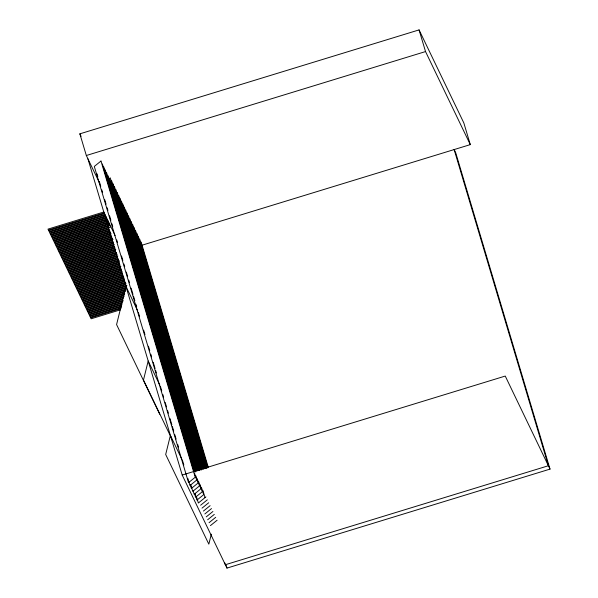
<?xml version="1.0" encoding="UTF-8"?>
<svg xmlns="http://www.w3.org/2000/svg" width="598" height="598" viewBox="0 0 598 598"><rect width="100%" height="100%" fill="white"/><g stroke="black" fill="none" stroke-linecap="round" stroke-linejoin="round"><path stroke-width="0.9" d="M211.303 534.186L208.837 544.158L165.683 454.473L170.393 435.434L182.084 459.742M108.911 178.914L110.241 177.838L197.579 470.79M205.899 496.931L198.364 503.008L196.772 497.648M200.629 505.228L207.304 499.838M202.027 508.143L208.702 502.754M203.432 511.051L210.107 505.669M204.83 513.966L211.505 508.577M206.235 516.874L212.91 511.492M207.633 519.789L214.308 514.4M209.038 522.704L215.714 517.315M210.436 525.612L217.111 520.23M99.642 183.182L86.329 155.51L79.863 133.84L419.071 29.9L463.839 122.941L470.297 144.619L141.808 245.277M86.329 155.51L425.529 51.57L470.297 144.619M108.111 227.352L54.964 243.633L54.493 242.653L110.301 225.551L110.772 226.537M108.836 228.855L55.689 245.143L55.21 244.156L111.019 227.053L111.497 228.04M109.09 229.37L55.935 245.658L56.406 246.645L109.561 230.357M109.808 230.873L56.66 247.161L57.131 248.148L110.286 231.86M110.533 232.383L57.386 248.663L57.857 249.65L110.122 233.631M111.258 233.885L58.103 250.173L58.582 251.153L110.847 235.141M111.093 235.657L58.828 251.676L59.299 252.655L111.572 236.644M111.819 237.159L59.553 253.178L60.024 254.157L112.289 238.146M112.544 238.662L60.278 254.681L60.749 255.66L113.015 239.649M112.379 240.441L61.003 256.183L61.474 257.17L112.85 241.42M113.104 241.943L61.721 257.686L62.199 258.672L113.575 242.923M112.94 243.715L62.446 259.188L62.917 260.175L114.3 244.433M113.665 245.217L63.171 260.691L63.642 261.677L114.136 246.204M114.39 246.727L63.896 262.193L64.367 263.18L114.861 247.707M115.108 248.23L64.614 263.703L65.092 264.682L114.696 249.486M115.833 249.732L65.339 265.206L65.81 266.185L115.421 250.988M115.668 251.504L66.064 266.708L66.535 267.687L116.147 252.491M116.393 253.006L66.789 268.21L67.26 269.19L116.864 253.993M117.118 254.509L67.507 269.713L67.985 270.7L116.707 255.765M117.843 256.019L68.232 271.215L68.703 272.202L117.425 257.267M117.679 257.79L68.957 272.718L69.428 273.705L118.15 258.777M118.404 259.293L69.682 274.22L70.153 275.207L118.875 260.279M119.122 260.795L70.407 275.723L70.878 276.71L119.6 261.782M118.965 262.574L71.125 277.233L71.603 278.212L119.436 263.554M119.69 264.077L71.85 278.735L72.321 279.714L120.161 265.056M119.525 265.848L72.575 280.238L73.046 281.217L120.886 266.559M120.25 267.351L73.3 281.74L73.771 282.727L120.721 268.338M120.968 268.853L74.017 283.243L74.496 284.229L121.446 269.84M121.693 270.363L74.743 284.745L75.213 285.732L121.282 271.612M122.418 271.866L75.468 286.248L75.939 287.234L122.007 273.122M122.254 273.637L76.193 287.75L76.664 288.737L122.725 274.624M122.979 275.14L76.91 289.26L77.389 290.239L123.45 276.127M123.704 276.642L77.635 290.763L78.106 291.742L123.285 277.898M124.421 278.145L78.36 292.265L78.831 293.244L124.01 279.401M124.264 279.924L79.086 293.768L79.556 294.747L124.735 280.903M124.982 281.426L79.811 295.27L80.282 296.257L125.46 282.413M125.707 282.929L80.528 296.772L81.007 297.759L126.185 283.915M125.543 284.708L81.253 298.275L81.724 299.262L126.903 285.418M126.268 286.21L81.978 299.777L82.449 300.764L126.746 287.19M126.111 287.982L82.703 301.28L83.174 302.267L125.692 289.238M125.057 290.03L83.421 302.79L83.899 303.769L125.535 291.009M124.9 291.802L84.146 304.292L84.617 305.272L124.481 293.057M124.735 293.581L84.871 305.795L85.342 306.774L124.324 294.836M123.689 295.621L85.596 307.297L86.067 308.284L124.16 296.608M123.524 297.4L86.314 308.8L86.792 309.786L123.113 298.656M122.478 299.449L87.039 310.302L87.51 311.289L122.949 300.428M123.195 300.951L87.764 311.805L88.235 312.791L121.902 302.476M122.149 302.992L88.489 313.307L88.96 314.294L121.738 304.247M121.985 304.771L89.207 314.817L89.685 315.796L121.573 306.026M120.938 306.819L89.932 316.32L90.41 317.299L121.409 307.798M120.774 308.59L90.657 317.822L91.128 318.801L120.362 309.846M182.203 475.059L505.25 376.067L550.018 469.109L226.971 568.1L182.203 475.059L87.943 158.874M79.863 133.84L81.074 136.351M111.744 228.556L112.215 229.542M112.469 230.058L112.94 231.045M113.194 231.568L113.665 232.547M113.912 233.071L114.39 234.05M114.637 234.573L115.115 235.552M137.682 310.796L125.991 286.494L116.58 324.572L159.733 414.25M159.883 385.269L148.192 360.968L143.483 380.007L170.908 436.996M419.071 29.9L425.529 51.57M550.018 469.109L455.766 152.931L454.144 149.567L548.403 465.745L225.356 564.736L224.818 562.95M141.106 242.011L208.201 467.083M139.7 239.095L207.865 467.748M138.302 236.188L207.259 467.516M136.897 233.272L206.923 468.174M135.499 230.357L206.325 467.942M134.094 227.449L205.989 468.6M132.696 224.534L205.383 468.369M131.291 221.619L204.778 468.137M129.893 218.711L204.449 468.795M128.488 215.796L203.843 468.563M127.09 212.888L203.507 469.221M125.685 209.973L202.901 468.989M124.287 207.058L202.303 468.757M122.852 204.045L201.937 469.318M121.454 201.137L201.601 469.976M120.056 198.222L200.995 469.744M118.651 195.314L200.397 469.512M117.253 192.399L200.061 470.17M115.848 189.484L199.455 469.938M114.45 186.576L199.119 470.596M113.044 183.661L198.514 470.364M111.647 180.746L197.916 470.133M226.171 565.424L226.971 568.1M110.787 181.441L197.056 470.82M202.909 490.472L205.039 497.618M109.382 178.525L196.45 470.589M201.511 487.557L203.641 494.703L196.966 500.092L195.098 493.843M107.984 175.61L196.114 471.254M200.106 484.649L202.236 491.795L195.561 497.177L194.5 493.604M106.579 172.702L195.778 471.912M198.708 481.734L200.838 488.88L194.163 494.269L193.094 490.696M105.181 169.787L195.172 471.68M197.303 478.826L199.433 485.965L192.758 491.354L190.897 485.105M103.775 166.879L194.574 471.441M195.905 475.911L198.035 483.057L191.36 488.446L190.291 484.873M102.378 163.964L193.969 471.209M194.5 472.996L196.63 480.142L189.955 485.531L187.824 478.385M97.033 173.816L97.833 176.5M99.425 181.852L100.763 186.322M101.824 189.895L102.624 192.571M104.755 199.717L106.085 204.187M107.147 207.76L107.946 210.436M109.546 215.796L110.877 220.258M111.946 223.831L112.738 226.515M116.737 239.91L117.537 242.594M121.529 255.989L122.859 260.451M123.928 264.024L124.72 266.708M126.32 272.068L127.651 276.53M128.72 280.103L129.519 282.779M131.112 288.139L132.98 294.395M133.511 296.182L134.842 300.644M135.903 304.218L136.703 306.901M138.302 312.253L139.633 316.723M143.625 330.118L144.963 334.588M148.424 346.197L149.754 350.66M150.816 354.233L151.615 356.916M153.215 362.276L155.076 368.525M155.607 370.312L156.407 372.995M160.406 386.39L161.737 390.853M162.798 394.426L163.598 397.109M165.198 402.469L166.528 406.932M167.59 410.505L168.389 413.181M169.989 418.54L171.85 424.797M172.381 426.583L173.719 431.046M174.78 434.619L176.111 439.089M177.711 444.449L178.51 447.125M182.502 460.52L183.833 464.99M100.972 161.049L94.297 166.438L188.557 482.616L195.232 477.234L100.972 161.049M103.79 212.021L47.982 229.124L48.453 230.103L104.261 213.008L103.79 212.021M104.508 213.523L48.7 230.626L49.178 231.613L104.986 214.51L104.508 213.523M105.233 215.026L49.425 232.129L49.903 233.115L105.711 216.013L105.233 215.026M105.958 216.528L50.15 233.631L50.621 234.618L106.429 217.515L105.958 216.528M106.683 218.038L50.875 235.134L51.346 236.12L107.154 219.018L106.683 218.038M107.408 219.541L51.6 236.636L52.071 237.623L107.879 220.52L107.408 219.541M108.126 221.043L52.318 238.146L52.796 239.125L108.604 222.022L108.126 221.043M108.851 222.546L53.043 239.649L53.514 240.628L109.322 223.525L108.851 222.546M109.576 224.048L53.768 241.151L54.239 242.13L110.047 225.035L109.576 224.048"/></g></svg>
